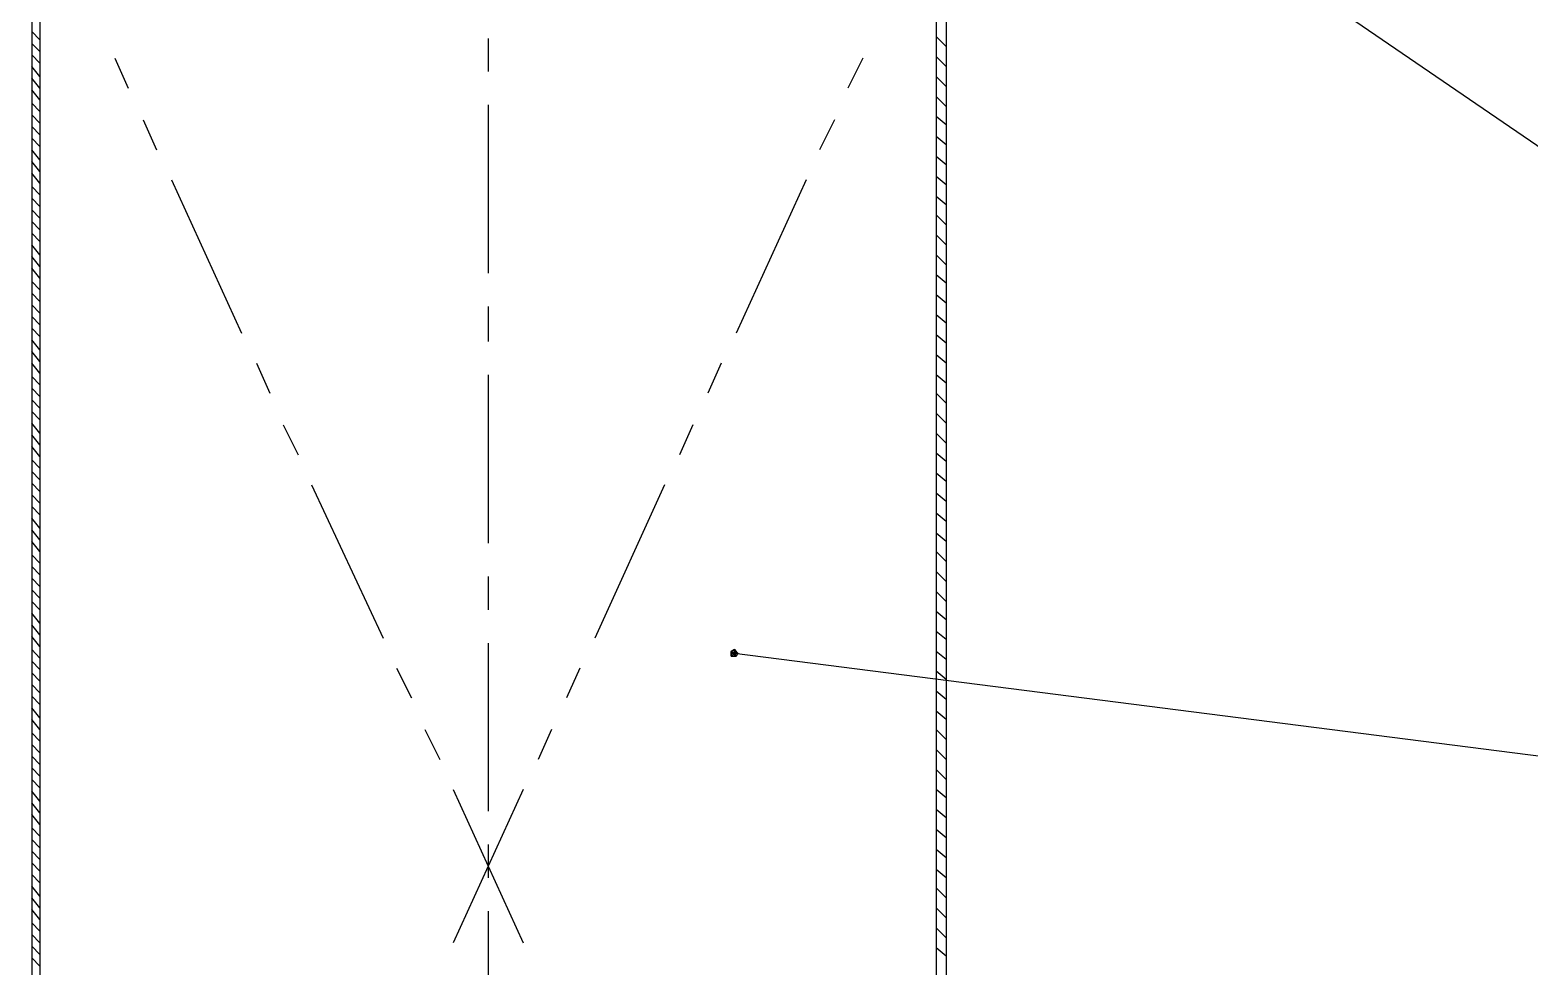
# Model space of a CAD drawing. Extents: x 0.28 to 3.47, y 0.29 to 4.81.
# Drawn here: x 1.214 to 1.814, y 3.26 to 3.635 of the extents above; entities that cross this region are included whole.
import ezdxf

# ---------------------------------------------------------------- set-up
doc = ezdxf.new("R2010")
doc.units = 0
doc.header["$MEASUREMENT"] = 0
doc.linetypes.add('AUSGEZOGEN', pattern=[0])
doc.layers.get('0').update_dxf_attribs({"linetype": 'AUSGEZOGEN'})

msp = doc.modelspace()

# ---------------------------------------------------------------- linework, layer by layer
for points in [[(1.218, 4.178), (1.218, 2.63067)], [(1.21467, 4.00067), (1.214, 4.00067), (1.214, 4.00067), (2.132, 3.37333), (2.132, 3.37333), (2.166, 3.37333)], [(1.57667, 3.88733), (1.57667, 2.70733)], [(1.21467, 3.884), (1.21467, 2.63267)], [(1.58067, 3.884), (1.58067, 2.70667)], [(1.218, 3.63067), (1.21467, 3.634)], [(1.218, 3.626), (1.21467, 3.62933)], [(1.39733, 3.63133), (1.39733, 3.618)], [(1.58067, 3.628), (1.57667, 3.632)], [(1.218, 3.62133), (1.21467, 3.62467)], [(1.248, 3.62333), (1.25333, 3.61133)], [(1.54733, 3.62333), (1.54133, 3.61133)], [(1.58067, 3.62), (1.57667, 3.624)], [(1.218, 3.616), (1.21467, 3.62)], [(1.218, 3.61133), (1.21467, 3.61533)], [(1.58067, 3.612), (1.57667, 3.616)], [(1.218, 3.60667), (1.21467, 3.61067)], [(1.218, 3.602), (1.21467, 3.60533)], [(1.39733, 3.60467), (1.39733, 3.53733)], [(1.58067, 3.604), (1.57667, 3.608)], [(1.218, 3.59733), (1.21467, 3.60067)], [(1.218, 3.59267), (1.21467, 3.596)], [(1.25933, 3.59867), (1.26467, 3.58667)], [(1.536, 3.59867), (1.53, 3.58667)], [(1.58067, 3.59667), (1.57667, 3.6)], [(1.218, 3.588), (1.21467, 3.59133)], [(1.58067, 3.58867), (1.57667, 3.592)], [(1.218, 3.58267), (1.21467, 3.58667)], [(1.58067, 3.58067), (1.57667, 3.584)], [(1.218, 3.578), (1.21467, 3.582)], [(1.218, 3.57333), (1.21467, 3.57733)], [(1.218, 3.56867), (1.21467, 3.572)], [(1.27067, 3.57467), (1.29867, 3.51333)], [(1.52467, 3.57467), (1.49667, 3.51333)], [(1.58067, 3.57267), (1.57667, 3.576)], [(1.218, 3.564), (1.21467, 3.56733)], [(1.58067, 3.56467), (1.57667, 3.568)], [(1.218, 3.55933), (1.21467, 3.56267)], [(1.58067, 3.55667), (1.57667, 3.56067)], [(1.218, 3.55467), (1.21467, 3.558)], [(1.218, 3.55), (1.21467, 3.55333)], [(1.218, 3.54467), (1.21467, 3.54867)], [(1.58067, 3.54867), (1.57667, 3.55267)], [(1.218, 3.54), (1.21467, 3.544)], [(1.58067, 3.54067), (1.57667, 3.54467)], [(1.218, 3.53533), (1.21467, 3.53933)], [(1.58067, 3.53333), (1.57667, 3.53667)], [(1.218, 3.53067), (1.21467, 3.534)], [(1.218, 3.526), (1.21467, 3.52933)], [(1.218, 3.52133), (1.21467, 3.52467)], [(1.39733, 3.524), (1.39733, 3.51)], [(1.58067, 3.52533), (1.57667, 3.52867)], [(1.218, 3.51667), (1.21467, 3.52)], [(1.58067, 3.51733), (1.57667, 3.52067)], [(1.218, 3.512), (1.21467, 3.51533)], [(1.58067, 3.50933), (1.57667, 3.51267)], [(1.218, 3.50667), (1.21467, 3.51067)], [(1.218, 3.502), (1.21467, 3.506)], [(1.218, 3.49733), (1.21467, 3.50133)], [(1.30467, 3.50133), (1.31, 3.48933)], [(1.49067, 3.50133), (1.48533, 3.48933)], [(1.58067, 3.50133), (1.57667, 3.50467)], [(1.218, 3.49267), (1.21467, 3.496)], [(1.39733, 3.49667), (1.39733, 3.42933)], [(1.58067, 3.49333), (1.57667, 3.49667)], [(1.218, 3.488), (1.21467, 3.49133)], [(1.58067, 3.48533), (1.57667, 3.48933)], [(1.218, 3.48333), (1.21467, 3.48667)], [(1.218, 3.47867), (1.21467, 3.482)], [(1.218, 3.47333), (1.21467, 3.47733)], [(1.31533, 3.47667), (1.32133, 3.46467)], [(1.47933, 3.47667), (1.474, 3.46467)], [(1.58067, 3.47733), (1.57667, 3.48133)], [(1.218, 3.46867), (1.21467, 3.47267)], [(1.58067, 3.46933), (1.57667, 3.47333)], [(1.218, 3.464), (1.21467, 3.468)], [(1.58067, 3.462), (1.57667, 3.46533)], [(1.218, 3.45933), (1.21467, 3.46267)], [(1.218, 3.45467), (1.21467, 3.458)], [(1.218, 3.45), (1.21467, 3.45333)], [(1.32667, 3.45267), (1.35533, 3.39133)], [(1.468, 3.45267), (1.44, 3.39133)], [(1.58067, 3.454), (1.57667, 3.45733)], [(1.218, 3.44533), (1.21467, 3.44867)], [(1.58067, 3.446), (1.57667, 3.44933)], [(1.218, 3.44067), (1.21467, 3.444)], [(1.58067, 3.438), (1.57667, 3.44133)], [(1.218, 3.43533), (1.21467, 3.43933)], [(1.218, 3.43067), (1.21467, 3.43467)], [(1.218, 3.426), (1.21467, 3.43)], [(1.58067, 3.43), (1.57667, 3.43333)], [(1.218, 3.42133), (1.21467, 3.42467)], [(1.58067, 3.422), (1.57667, 3.426)], [(1.218, 3.41667), (1.21467, 3.42)], [(1.39733, 3.416), (1.39733, 3.40267)], [(1.58067, 3.414), (1.57667, 3.418)], [(1.218, 3.412), (1.21467, 3.41533)], [(1.218, 3.40733), (1.21467, 3.41067)], [(1.58067, 3.406), (1.57667, 3.41)], [(1.218, 3.40267), (1.21467, 3.406)], [(1.218, 3.39733), (1.21467, 3.40133)], [(1.58067, 3.39867), (1.57667, 3.402)], [(1.218, 3.39267), (1.21467, 3.39667)], [(1.218, 3.388), (1.21467, 3.392)], [(1.58067, 3.39067), (1.57667, 3.394)], [(1.218, 3.38333), (1.21467, 3.38667)], [(1.39733, 3.38933), (1.39733, 3.322)], [(1.496, 3.38667), (1.49467, 3.386), (1.496, 3.38667), (1.49467, 3.386), (1.496, 3.38533), (1.496, 3.38667), (1.496, 3.38533), (1.496, 3.38667), (1.496, 3.38667)], [(1.49467, 3.386), (1.49467, 3.38533), (1.49467, 3.386), (1.49467, 3.38533), (1.496, 3.38533), (1.49467, 3.386), (1.496, 3.38533), (1.49467, 3.386), (1.49467, 3.386)], [(1.49667, 3.386), (1.496, 3.38667), (1.49667, 3.386), (1.496, 3.38667), (1.496, 3.38533), (1.49667, 3.386), (1.496, 3.38533), (1.49667, 3.386), (1.49667, 3.386)], [(1.49733, 3.38533), (1.49667, 3.386), (1.49733, 3.38533), (1.49667, 3.386), (1.496, 3.38533), (1.49733, 3.38533), (1.496, 3.38533), (1.49733, 3.38533), (1.49733, 3.38533)], [(1.58067, 3.38267), (1.57667, 3.386)], [(1.218, 3.37867), (1.21467, 3.382)], [(1.49467, 3.38533), (1.49467, 3.384), (1.49467, 3.38533), (1.49467, 3.384), (1.496, 3.38533), (1.49467, 3.38533), (1.496, 3.38533), (1.49467, 3.38533), (1.49467, 3.38533)], [(1.49467, 3.384), (1.496, 3.384), (1.49467, 3.384), (1.496, 3.384), (1.496, 3.38533), (1.49467, 3.384), (1.496, 3.38533), (1.49467, 3.384), (1.49467, 3.384)], [(1.496, 3.38533), (1.49667, 3.38533)], [(1.496, 3.384), (1.49667, 3.384), (1.496, 3.384), (1.49667, 3.384), (1.496, 3.38533), (1.496, 3.384), (1.496, 3.38533), (1.496, 3.384), (1.496, 3.384)], [(1.49667, 3.384), (1.49733, 3.38533), (1.49667, 3.384), (1.49733, 3.38533), (1.496, 3.38533), (1.49667, 3.384), (1.496, 3.38533), (1.49667, 3.384), (1.49667, 3.384)], [(1.49667, 3.38533), (1.496, 3.38533), (1.496, 3.38533), (2.132, 3.304), (2.132, 3.304), (2.166, 3.304)], [(1.218, 3.374), (1.21467, 3.37733)], [(1.36067, 3.37933), (1.36667, 3.36733)], [(1.434, 3.37933), (1.42867, 3.36733)], [(1.58067, 3.37467), (1.57667, 3.378)], [(1.218, 3.36933), (1.21467, 3.37267)], [(1.218, 3.36467), (1.21467, 3.368)], [(1.58067, 3.36667), (1.57667, 3.37)], [(1.218, 3.35933), (1.21467, 3.36333)], [(1.58067, 3.35867), (1.57667, 3.362)], [(1.218, 3.35467), (1.21467, 3.35867)], [(1.218, 3.35), (1.21467, 3.35333)], [(1.372, 3.35467), (1.378, 3.34267)], [(1.42267, 3.35467), (1.41733, 3.34267)], [(1.58067, 3.35067), (1.57667, 3.35467)], [(1.218, 3.34533), (1.21467, 3.34867)], [(1.218, 3.34067), (1.21467, 3.344)], [(1.58067, 3.34267), (1.57667, 3.34667)], [(1.218, 3.336), (1.21467, 3.33933)], [(1.58067, 3.33467), (1.57667, 3.33867)], [(1.218, 3.33133), (1.21467, 3.33467)], [(1.218, 3.326), (1.21467, 3.33)], [(1.41133, 3.33067), (1.38333, 3.26933)], [(1.38333, 3.33067), (1.41133, 3.26933)], [(1.58067, 3.32733), (1.57667, 3.33067)], [(1.218, 3.32133), (1.21467, 3.32533)], [(1.218, 3.31667), (1.21467, 3.32067)], [(1.58067, 3.31933), (1.57667, 3.32267)], [(1.218, 3.312), (1.21467, 3.31533)], [(1.58067, 3.31133), (1.57667, 3.31467)], [(1.218, 3.30733), (1.21467, 3.31067)], [(1.39733, 3.30867), (1.39733, 3.29533)], [(1.218, 3.30267), (1.21467, 3.306)], [(1.58067, 3.30333), (1.57667, 3.30667)], [(1.218, 3.298), (1.21467, 3.30133)], [(1.218, 3.29333), (1.21467, 3.29667)], [(1.58067, 3.29533), (1.57667, 3.29867)], [(1.218, 3.288), (1.21467, 3.292)], [(1.58067, 3.28733), (1.57667, 3.29133)], [(1.218, 3.28333), (1.21467, 3.28733)], [(1.218, 3.27867), (1.21467, 3.28267)], [(1.39733, 3.282), (1.39733, 3.21467)], [(1.58067, 3.27933), (1.57667, 3.28333)], [(1.218, 3.274), (1.21467, 3.27733)], [(1.218, 3.26933), (1.21467, 3.27267)], [(1.58067, 3.27133), (1.57667, 3.27533)], [(1.218, 3.26467), (1.21467, 3.268)], [(1.58067, 3.264), (1.57667, 3.26733)], [(1.218, 3.26), (1.21467, 3.26333)]]:
    msp.add_lwpolyline(points)

doc.saveas('drawing.dxf')
